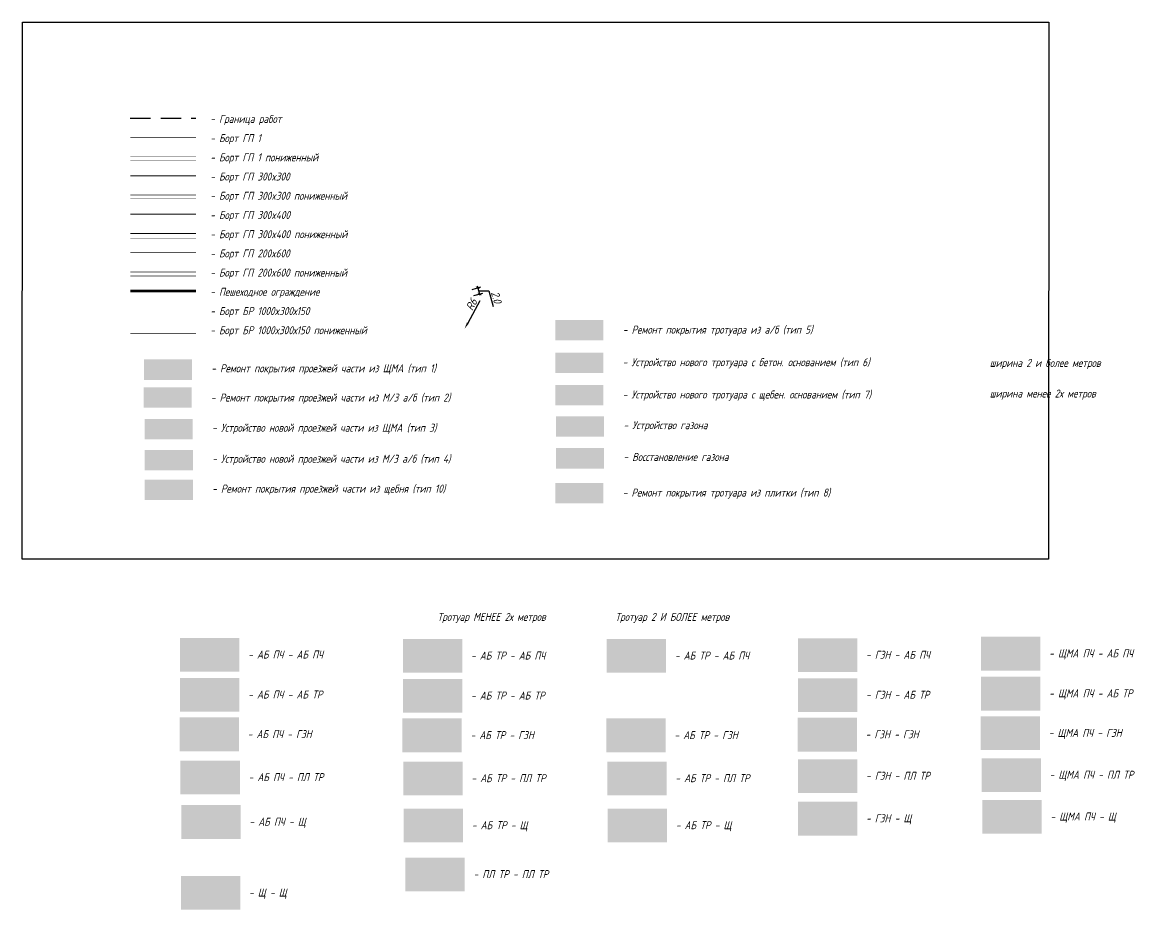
# Model space of a CAD drawing. Extents: x -2918 to -212, y 225 to 5715.
# Drawn here: x -1255.9 to -908.4, y 773.8 to 1050.9 of the extents above; entities that cross this region are included whole.
import ezdxf

# ---------------------------------------------------------------- set-up
doc = ezdxf.new("R2010")
doc.units = 0
doc.linetypes.add('JIS_02_2_0', pattern=[3, 2, -1])
doc.linetypes.add('ШТРИХОВАЯ2', pattern=[9.525, 6.35, -3.175])
doc.layers.get('0').update_dxf_attribs({"linetype": 'CONTINUOUS'})
doc.layers.get('DEFPOINTS').update_dxf_attribs({"linetype": 'CONTINUOUS'})
for name, color, linetype in [('_АБ_ПЧ-АБ_ПЧ', 55, 'CONTINUOUS'), ('_АБ_ПЧ-АБ_ТР', 22, 'CONTINUOUS'), ('_АБ_ПЧ-ГЗН', 22, 'CONTINUOUS'), ('_АБ_ПЧ-ПЛ_ТР', 22, 'CONTINUOUS'), ('_АБ_ПЧ-Щ', 22, 'CONTINUOUS'), ('_АБ_ТР-АБ_ПЧ', 21, 'CONTINUOUS'), ('_АБ_ТР-АБ_ПЧ__2_И_БОЛЕЕ_МЕ', 221, 'CONTINUOUS'), ('_АБ_ТР-АБ_ТР', 41, 'CONTINUOUS'), ('_АБ_ТР-ГЗН', 21, 'CONTINUOUS'), ('_АБ_ТР-ГЗН__2_И_БОЛЕЕ_МЕТР', 221, 'CONTINUOUS'), ('_АБ_ТР-ПЛ_ТР', 21, 'CONTINUOUS'), ('_АБ_ТР-ПЛ_ТР__2_И_БОЛЕЕ_МЕ', 221, 'CONTINUOUS'), ('_АБ_ТР-Щ', 21, 'CONTINUOUS'), ('_АБ_ТР-Щ__2_И_БОЛЕЕ_МЕТРОВ', 221, 'CONTINUOUS'), ('_ГЗН-АБ_ПЧ', 130, 'CONTINUOUS'), ('_ГЗН-АБ_ТР', 130, 'CONTINUOUS'), ('_ГЗН-ГЗН', 80, 'CONTINUOUS'), ('_ГЗН-ПЛ_ТР', 130, 'CONTINUOUS'), ('_ГЗН-Щ', 130, 'CONTINUOUS'), ('_ПЛ_ТР-ПЛ_ТР', 171, 'CONTINUOUS'), ('_ТИП_1__РЕМ__ЩМА_', 251, 'CONTINUOUS'), ('_ТИП_2__РЕМ__МЗ_А_Б_', 55, 'CONTINUOUS'), ('_ТИП_3__КАП__РЕМОНТ__ЩМА_', 9, 'CONTINUOUS'), ('_ТИП_4__КАП__РЕМОНТ__М_З_А', 22, 'CONTINUOUS'), ('_ТИП_5__РЕМ__ТР_ИЗ_А_Б_', 41, 'CONTINUOUS'), ('_ТИП_6__КАП__РЕМ__ТР_', 21, 'CONTINUOUS'), ('_ТИП_7__ГАЗОН_', 80, 'CONTINUOUS'), ('_ТИП_8__РЕМ__ТР_ИЗ_ПЛИТКИ_', 171, 'CONTINUOUS'), ('_Щ_-Щ', 154, 'CONTINUOUS'), ('_ЩМА_ПЧ-АБ_ПЧ', 251, 'CONTINUOUS'), ('_ЩМА_ПЧ-АБ_ТР', 9, 'CONTINUOUS'), ('_ЩМА_ПЧ-ГЗН', 9, 'CONTINUOUS'), ('_ЩМА_ПЧ-ПЛ_ТР', 9, 'CONTINUOUS'), ('_ЩМА_ПЧ-Щ', 9, 'CONTINUOUS'), ('БОРТ_ГП_1__300X150__ПОНИЖЕ', 220, 'CONTINUOUS'), ('БР_1000_300_150_ПОНИЖЕННЫЙ', 220, 'CONTINUOUS'), ('ГП1__300Х150_', 5, 'CONTINUOUS'), ('ГП_200_600', 4, 'CONTINUOUS'), ('ГП_300_300', 200, 'CONTINUOUS'), ('ГП_300_400', 16, 'CONTINUOUS'), ('ДВ_ГП_П_ГРАНИЦА_РАБОТ', 230, 'ШТРИХОВАЯ2'), ('ДВ_ГП_П_ОФР_РАЗМЕРЫ_ОСН', 150, 'CONTINUOUS')]:
    doc.layers.add(name, color=color, linetype=linetype)
doc.styles.add('$MORISSOT2_5', font='romans.shx', dxfattribs={"width": 0.8, "oblique": 15, "height": 2.5})
doc.styles.add('СПДС', font='isocpeur.ttf', dxfattribs={"width": 0.9, "oblique": 15})
doc.linetypes.add('ОГРАЖДЕНИЕ1', pattern='A,6.35,-2.54,[133,ltypeshp.shx,S=2.54,R=0,X=-2.54,Y=0],-2.54,25.4', length=36.83)
doc.dimstyles.new('ДЕЛОВОЙ_ВЕКТОР', dxfattribs={"dimtxt": 1.25, "dimasz": 1, "dimexe": 0.5, "dimexo": 0, "dimgap": 0.5, "dimtad": 1, "dimdec": 1, "dimzin": 1, "dimtxsty": 'СПДС', "dimblk": 'ARCHTICK', "dimcen": 0, "dimdle": 0.5, "dimclrd": 150, "dimclre": 150, "dimclrt": 150, "dimazin": 3, "dimtfac": 1, "dimtdec": 1, "dimtmove": 0, "dimatfit": 3, "dimtolj": 1, "dimtzin": 9})

# ---------------------------------------------------------------- blocks, each defined once
blk = doc.blocks.new('*D26')
at = {"layer": 'DEFPOINTS', "color": 0}
for p in [(-1114.81, 960.5), (-1117.69, 955.24)]:
    blk.add_point(p, dxfattribs=at)
at = {"layer": 'ДВ_ГП_П_ОФР_РАЗМЕРЫ_ОСН', "color": 150}
blk.add_line((-1112.92, 963.95), (-1116.73, 956.99), dxfattribs=at)
blk.add_solid([(-1117.02, 957.15), (-1116.44, 956.83), (-1117.69, 955.24)], dxfattribs=at)
at = {"layer": 'ДВ_ГП_П_ОФР_РАЗМЕРЫ_ОСН', "color": 150, "insert": (-1115.56, 962.78), "char_height": 2.5, "attachment_point": 5, "rotation": 61.3259, "style": 'СПДС'}
blk.add_mtext('\\A1;R6', dxfattribs=at)
blk = doc.blocks.new('_ARCHTICK')
at = {"color": 0, "linetype": 'BYBLOCK', "const_width": 0.15}
blk.add_lwpolyline([(-0.5, -0.5), (0.5, 0.5)], dxfattribs=at)
blk = doc.blocks.new('*D27')
at = {"layer": 'DEFPOINTS', "color": 0}
for p in [(-1115.37, 967.5), (-1113.59, 968.01), (-1114.81, 965.56)]:
    blk.add_point(p, dxfattribs=at)
at = {"layer": 'ДВ_ГП_П_ОФР_РАЗМЕРЫ_ОСН', "color": 150}
for p, q in [((-1115.37, 967.5), (-1112.63, 968.29)), ((-1114.81, 965.56), (-1112.07, 966.34)), ((-1112.89, 965.59), (-1113.73, 968.49)), ((-1113.31, 967.04), (-1110.18, 967.01)), ((-1110.18, 967.01), (-1108.78, 962.16))]:
    blk.add_line(p, q, dxfattribs=at)
for p, rotation in [((-1113.59, 968.01), 106.0761312989006), ((-1113.03, 966.07), 286.0761312989006)]:
    blk.add_blockref('_ARCHTICK', p, dxfattribs=dict(at, rotation=rotation))
at = {"layer": 'ДВ_ГП_П_ОФР_РАЗМЕРЫ_ОСН', "color": 150, "insert": (-1107.8, 965.07), "char_height": 2.5, "attachment_point": 5, "rotation": 286.0761, "style": 'СПДС'}
blk.add_mtext('\\A1;2.0', dxfattribs=at)

msp = doc.modelspace()

# ---------------------------------------------------------------- hatches: boundary and pattern name
at = {"layer": '_АБ_ПЧ-АБ_ПЧ'}
h = msp.add_hatch(color=256, dxfattribs=at)
h.dxf.hatch_style = 1
h.paths.add_polyline_path([(-1206.59, 858.66), (-1188.05, 858.66), (-1188.05, 848.09), (-1206.59, 848.09)])
at = {"layer": '_АБ_ПЧ-АБ_ТР'}
h = msp.add_hatch(color=256, dxfattribs=at)
h.dxf.hatch_style = 1
h.paths.add_polyline_path([(-1206.59, 846.16), (-1188.05, 846.16), (-1188.05, 835.59), (-1206.59, 835.59)])
at = {"layer": '_АБ_ПЧ-ГЗН'}
h = msp.add_hatch(color=256, dxfattribs=at)
h.dxf.hatch_style = 1
h.paths.add_polyline_path([(-1206.73, 833.81), (-1188.19, 833.81), (-1188.19, 823.24), (-1206.73, 823.24)])
at = {"layer": '_АБ_ПЧ-ПЛ_ТР'}
h = msp.add_hatch(color=256, dxfattribs=at)
h.dxf.hatch_style = 1
h.paths.add_polyline_path([(-1206.46, 820.36), (-1187.92, 820.36), (-1187.92, 809.79), (-1206.46, 809.79)])
at = {"layer": '_АБ_ПЧ-Щ'}
h = msp.add_hatch(color=256, dxfattribs=at)
h.dxf.hatch_style = 1
h.paths.add_polyline_path([(-1206.18, 806.43), (-1187.65, 806.43), (-1187.65, 795.86), (-1206.18, 795.86)])
at = {"layer": '_АБ_ТР-АБ_ПЧ'}
h = msp.add_hatch(color=256, dxfattribs=at)
h.dxf.hatch_style = 1
h.paths.add_polyline_path([(-1137, 858.34), (-1118.46, 858.34), (-1118.46, 847.77), (-1137, 847.77)])
at = {"layer": '_АБ_ТР-АБ_ПЧ__2_И_БОЛЕЕ_МЕ'}
h = msp.add_hatch(color=256, dxfattribs=at)
h.dxf.hatch_style = 1
h.paths.add_polyline_path([(-1089.42, 947.77), (-1089.42, 941.41), (-1074.42, 941.41), (-1074.42, 947.77)])
h = msp.add_hatch(color=256, dxfattribs=at)
h.dxf.hatch_style = 1
h.paths.add_polyline_path([(-1073.32, 858.34), (-1054.78, 858.34), (-1054.78, 847.77), (-1073.32, 847.77)])
at = {"layer": '_АБ_ТР-АБ_ТР'}
h = msp.add_hatch(color=256, dxfattribs=at)
h.dxf.hatch_style = 1
h.paths.add_polyline_path([(-1137, 845.85), (-1118.46, 845.85), (-1118.46, 835.28), (-1137, 835.28)])
at = {"layer": '_АБ_ТР-ГЗН'}
h = msp.add_hatch(color=256, dxfattribs=at)
h.dxf.hatch_style = 1
h.paths.add_polyline_path([(-1137.14, 833.49), (-1118.6, 833.49), (-1118.6, 822.92), (-1137.14, 822.92)])
at = {"layer": '_АБ_ТР-ГЗН__2_И_БОЛЕЕ_МЕТР'}
h = msp.add_hatch(color=256, dxfattribs=at)
h.dxf.hatch_style = 1
h.paths.add_polyline_path([(-1073.46, 833.49), (-1054.92, 833.49), (-1054.92, 822.92), (-1073.46, 822.92)])
at = {"layer": '_АБ_ТР-ПЛ_ТР'}
h = msp.add_hatch(color=256, dxfattribs=at)
h.dxf.hatch_style = 1
h.paths.add_polyline_path([(-1136.86, 820.04), (-1118.32, 820.04), (-1118.32, 809.47), (-1136.86, 809.47)])
at = {"layer": '_АБ_ТР-ПЛ_ТР__2_И_БОЛЕЕ_МЕ'}
h = msp.add_hatch(color=256, dxfattribs=at)
h.dxf.hatch_style = 1
h.paths.add_polyline_path([(-1073.18, 820.04), (-1054.64, 820.04), (-1054.64, 809.47), (-1073.18, 809.47)])
at = {"layer": '_АБ_ТР-Щ'}
h = msp.add_hatch(color=256, dxfattribs=at)
h.dxf.hatch_style = 1
h.paths.add_polyline_path([(-1136.73, 805.36), (-1118.19, 805.36), (-1118.19, 794.79), (-1136.73, 794.79)])
at = {"layer": '_АБ_ТР-Щ__2_И_БОЛЕЕ_МЕТРОВ'}
h = msp.add_hatch(color=256, dxfattribs=at)
h.dxf.hatch_style = 1
h.paths.add_polyline_path([(-1073.04, 805.36), (-1054.5, 805.36), (-1054.5, 794.79), (-1073.04, 794.79)])
at = {"layer": '_ГЗН-АБ_ПЧ'}
h = msp.add_hatch(color=256, dxfattribs=at)
h.dxf.hatch_style = 1
h.paths.add_polyline_path([(-1013.61, 858.57), (-995.07, 858.57), (-995.07, 848), (-1013.61, 848)])
at = {"layer": '_ГЗН-АБ_ТР'}
h = msp.add_hatch(color=256, dxfattribs=at)
h.dxf.hatch_style = 1
h.paths.add_polyline_path([(-1013.61, 846.08), (-995.07, 846.08), (-995.07, 835.51), (-1013.61, 835.51)])
at = {"layer": '_ГЗН-ГЗН'}
h = msp.add_hatch(color=256, dxfattribs=at)
h.dxf.hatch_style = 1
h.paths.add_polyline_path([(-1013.74, 833.72), (-995.21, 833.72), (-995.21, 823.15), (-1013.74, 823.15)])
at = {"layer": '_ГЗН-ПЛ_ТР'}
h = msp.add_hatch(color=256, dxfattribs=at)
h.dxf.hatch_style = 1
h.paths.add_polyline_path([(-1013.61, 820.78), (-995.07, 820.78), (-995.07, 810.21), (-1013.61, 810.21)])
at = {"layer": '_ГЗН-Щ'}
h = msp.add_hatch(color=256, dxfattribs=at)
h.dxf.hatch_style = 1
h.paths.add_polyline_path([(-1013.61, 807.51), (-995.07, 807.51), (-995.07, 796.94), (-1013.61, 796.94)])
at = {"layer": '_ПЛ_ТР-ПЛ_ТР'}
h = msp.add_hatch(color=256, dxfattribs=at)
h.dxf.hatch_style = 1
h.paths.add_polyline_path([(-1136.2, 790.07), (-1117.66, 790.07), (-1117.66, 779.5), (-1136.2, 779.5)])
at = {"layer": '_ТИП_1__РЕМ__ЩМА_'}
h = msp.add_hatch(color=256, dxfattribs=at)
h.dxf.hatch_style = 1
h.paths.add_polyline_path([(-1217.87, 945.62), (-1217.87, 939.26), (-1202.87, 939.26), (-1202.87, 945.62)])
at = {"layer": '_ТИП_2__РЕМ__МЗ_А_Б_'}
h = msp.add_hatch(color=256, dxfattribs=at)
h.dxf.hatch_style = 1
h.paths.add_polyline_path([(-1217.93, 936.88), (-1217.93, 930.52), (-1202.93, 930.52), (-1202.93, 936.88)])
at = {"layer": '_ТИП_3__КАП__РЕМОНТ__ЩМА_'}
h = msp.add_hatch(color=256, dxfattribs=at)
h.dxf.hatch_style = 1
h.paths.add_polyline_path([(-1217.62, 927.06), (-1217.62, 920.7), (-1202.62, 920.7), (-1202.62, 927.06)])
at = {"layer": '_ТИП_4__КАП__РЕМОНТ__М_З_А'}
h = msp.add_hatch(color=256, dxfattribs=at)
h.dxf.hatch_style = 1
h.paths.add_polyline_path([(-1217.6, 917.38), (-1217.6, 911.02), (-1202.6, 911.02), (-1202.6, 917.38)])
at = {"layer": '_ТИП_5__РЕМ__ТР_ИЗ_А_Б_'}
h = msp.add_hatch(color=256, dxfattribs=at)
h.dxf.hatch_style = 1
h.paths.add_polyline_path([(-1089.37, 957.94), (-1089.37, 951.58), (-1074.37, 951.58), (-1074.37, 957.94)])
at = {"layer": '_ТИП_6__КАП__РЕМ__ТР_'}
h = msp.add_hatch(color=256, dxfattribs=at)
h.dxf.hatch_style = 1
h.paths.add_polyline_path([(-1089.42, 937.68), (-1089.42, 931.32), (-1074.42, 931.32), (-1074.42, 937.68)])
at = {"layer": '_ТИП_7__ГАЗОН_'}
h = msp.add_hatch(color=4, dxfattribs=at)
h.dxf.hatch_style = 1
h.paths.add_polyline_path([(-1089.21, 927.87), (-1089.21, 921.51), (-1074.21, 921.51), (-1074.21, 927.87)])
h = msp.add_hatch(color=256, dxfattribs=at)
h.dxf.hatch_style = 1
h.paths.add_polyline_path([(-1089.21, 917.93), (-1089.21, 911.57), (-1074.21, 911.57), (-1074.21, 917.93)])
at = {"layer": '_ТИП_8__РЕМ__ТР_ИЗ_ПЛИТКИ_'}
h = msp.add_hatch(color=256, dxfattribs=at)
h.dxf.hatch_style = 1
h.paths.add_polyline_path([(-1089.42, 907.05), (-1089.42, 900.69), (-1074.42, 900.69), (-1074.42, 907.05)])
at = {"layer": '_Щ_-Щ'}
h = msp.add_hatch(color=256, dxfattribs=at)
h.dxf.hatch_style = 1
h.paths.add_polyline_path([(-1217.6, 908.05), (-1217.6, 901.69), (-1202.6, 901.69), (-1202.6, 908.05)])
h = msp.add_hatch(color=256, dxfattribs=at)
h.dxf.hatch_style = 1
h.paths.add_polyline_path([(-1206.33, 784.33), (-1187.8, 784.33), (-1187.8, 773.76), (-1206.33, 773.76)])
at = {"layer": '_ЩМА_ПЧ-АБ_ПЧ'}
h = msp.add_hatch(color=256, dxfattribs=at)
h.dxf.hatch_style = 1
h.paths.add_polyline_path([(-956.41, 859.03), (-937.87, 859.03), (-937.87, 848.46), (-956.41, 848.46)])
at = {"layer": '_ЩМА_ПЧ-АБ_ТР'}
h = msp.add_hatch(color=256, dxfattribs=at)
h.dxf.hatch_style = 1
h.paths.add_polyline_path([(-956.41, 846.54), (-937.87, 846.54), (-937.87, 835.97), (-956.41, 835.97)])
at = {"layer": '_ЩМА_ПЧ-ГЗН'}
h = msp.add_hatch(color=256, dxfattribs=at)
h.dxf.hatch_style = 1
h.paths.add_polyline_path([(-956.55, 834.18), (-938.01, 834.18), (-938.01, 823.61), (-956.55, 823.61)])
at = {"layer": '_ЩМА_ПЧ-ПЛ_ТР'}
h = msp.add_hatch(color=256, dxfattribs=at)
h.dxf.hatch_style = 1
h.paths.add_polyline_path([(-956.28, 821.1), (-937.74, 821.1), (-937.74, 810.53), (-956.28, 810.53)])
at = {"layer": '_ЩМА_ПЧ-Щ'}
h = msp.add_hatch(color=256, dxfattribs=at)
h.dxf.hatch_style = 1
h.paths.add_polyline_path([(-956, 808.07), (-937.46, 808.07), (-937.46, 797.5), (-956, 797.5)])

# ---------------------------------------------------------------- linework, layer by layer
msp.add_lwpolyline([(-1255.76, 1050.94), (-935.25, 1050.94), (-935.38, 883.28), (-1255.89, 883.28)], close=True)
at = {"layer": 'БОРТ_ГП_1__300X150__ПОНИЖЕ', "color": 220, "linetype": 'JIS_02_2_0', "const_width": 0.15}
for points in [[(-1222.15, 1007.89), (-1201.65, 1007.89)], [(-1222.15, 995.89), (-1201.65, 995.89)], [(-1222.11, 983.5), (-1201.62, 983.5)], [(-1222.15, 971.69), (-1201.65, 971.69)]]:
    msp.add_lwpolyline(points, dxfattribs=at)
at = {"layer": 'БР_1000_300_150_ПОНИЖЕННЫЙ', "linetype": 'JIS_02_2_0', "ltscale": 0.5, "const_width": 0.15}
msp.add_lwpolyline([(-1222.15, 953.69), (-1201.65, 953.69)], dxfattribs=at)
at = {"layer": 'ГП1__300Х150_', "const_width": 0.15}
for points in [[(-1222.15, 1014.99), (-1201.65, 1014.99)], [(-1222.15, 1008.99), (-1201.65, 1008.99)]]:
    msp.add_lwpolyline(points, dxfattribs=at)
at = {"layer": 'ГП_200_600', "color": 4, "const_width": 0.2}
for points in [[(-1222.15, 978.99), (-1201.65, 978.99)], [(-1222.15, 972.99), (-1201.65, 972.99)]]:
    msp.add_lwpolyline(points, dxfattribs=at)
at = {"layer": 'ГП_300_300', "const_width": 0.3}
for points in [[(-1222.15, 1002.99), (-1201.65, 1002.99)], [(-1222.15, 996.99), (-1201.65, 996.99)]]:
    msp.add_lwpolyline(points, dxfattribs=at)
at = {"layer": 'ГП_300_400', "const_width": 0.3}
for points in [[(-1222.15, 990.99), (-1201.65, 990.99)], [(-1222.15, 984.99), (-1201.65, 984.99)]]:
    msp.add_lwpolyline(points, dxfattribs=at)
at = {"layer": 'ГП_300_400', "color": 1, "linetype": 'ОГРАЖДЕНИЕ1', "ltscale": 0.2, "const_width": 0.8}
msp.add_lwpolyline([(-1222.15, 966.99), (-1201.65, 966.99)], dxfattribs=at)
at = {"layer": 'ДВ_ГП_П_ГРАНИЦА_РАБОТ'}
msp.add_lwpolyline([(-1222.15, 1020.99), (-1201.65, 1020.99)], dxfattribs=at)

# ---------------------------------------------------------------- texts
at = {"style": '$MORISSOT2_5', "oblique": 15, "width": 0.8}
for s, p in [('- Граница работ', (-1197.17, 1019.5)), ('- Борт ГП 1', (-1197.17, 1013.5)), ('- Борт ГП 1 пониженный', (-1197.17, 1007.5)), ('- Борт ГП 300x300', (-1197.17, 1001.5)), ('- Борт ГП 300x300 пониженный', (-1197.17, 995.5)), ('- Борт ГП 300x400', (-1197.17, 989.5)), ('- Борт ГП 300x400 пониженный', (-1197.17, 983.5)), ('- Борт ГП 200x600', (-1197.17, 977.5)), ('- Борт ГП 200x600 пониженный', (-1197.17, 971.5)), ('- Пешеходное ограждение', (-1197.17, 965.5)), ('- Борт БР 1000x300х150', (-1197.17, 959.5)), ('- Борт БР 1000x300х150 пониженный', (-1197.17, 953.5)), ('- Ремонт покрытия тротуара из а/б (тип 5)', (-1068.31, 953.69)), ('- Устройство нового тротуара с бетон. основанием (тип 6)', (-1068.36, 943.52)), ('ширина 2 и более метров', (-953.7, 943.29)), ('- Ремонт покрытия проезжей части из ЩМА (тип 1)', (-1196.85, 941.61)), ('- Ремонт покрытия проезжей части из М/З а/б (тип 2)', (-1196.99, 932.47)), ('- Устройство нового тротуара с щебен. основанием (тип 7)', (-1068.36, 933.43)), ('ширина менее 2х метров', (-953.7, 933.74)), ('- Устройство новой проезжей части из ЩМА (тип 3) ', (-1196.59, 923.05)), ('- Устройство газона ', (-1068.12, 923.85)), ('- Устройство новой проезжей части из М/З а/б (тип 4)', (-1196.57, 913.36)), ('- Восстановление газона ', (-1068.12, 913.93)), ('- Ремонт покрытия проезжей части из щебня (тип 10)', (-1196.57, 904.03)), ('- Ремонт покрытия тротуара из плитки (тип 8)', (-1068.36, 902.8)), ('Тротуар МЕНЕЕ 2х метров', (-1126.2, 863.97)), ('Тротуар 2 И БОЛЕЕ метров', (-1070.66, 863.97)), ('- ЩМА ПЧ - АБ ПЧ', (-935.15, 852.59)), ('- АБ ПЧ - АБ ПЧ', (-1185.33, 852.22)), ('- АБ ТР - АБ ПЧ', (-1115.74, 851.9)), ('- АБ ТР - АБ ПЧ', (-1052.06, 851.9)), ('- ГЗН - АБ ПЧ', (-992.35, 852.13)), ('- АБ ПЧ - АБ ТР', (-1185.33, 839.73)), ('- АБ ТР - АБ ТР', (-1115.74, 839.41)), ('- ГЗН - АБ ТР', (-992.35, 839.64)), ('- ЩМА ПЧ - АБ ТР', (-935.15, 840.1)), ('- АБ ПЧ - ГЗН', (-1185.47, 827.37)), ('- АБ ТР - ГЗН', (-1115.88, 827.05)), ('- АБ ТР - ГЗН', (-1052.2, 827.05)), ('- ГЗН - ГЗН', (-992.49, 827.28)), ('- ЩМА ПЧ - ГЗН', (-935.29, 827.74)), ('- ГЗН - ПЛ ТР', (-992.35, 814.34)), ('- ЩМА ПЧ - ПЛ ТР', (-935.02, 814.67)), ('- АБ ПЧ - ПЛ ТР', (-1185.2, 813.92)), ('- АБ ТР - ПЛ ТР', (-1115.61, 813.6)), ('- АБ ТР - ПЛ ТР', (-1051.92, 813.6)), ('- ГЗН - Щ', (-992.35, 801.07)), ('- ЩМА ПЧ - Щ', (-934.74, 801.63)), ('- АБ ПЧ - Щ', (-1184.93, 799.99)), ('- АБ ТР - Щ', (-1115.47, 798.92)), ('- АБ ТР - Щ', (-1051.78, 798.92)), ('- ПЛ ТР - ПЛ ТР', (-1114.94, 783.63)), ('- Щ - Щ', (-1185.08, 777.89))]:
    msp.add_text(s, height=2.5, dxfattribs=at).set_placement(p)

# ---------------------------------------------------------------- dimensions: what is measured, and where the dimension line sits
at = {"layer": 'ДВ_ГП_П_ОФР_РАЗМЕРЫ_ОСН'}
dim = msp.add_aligned_dim(p1=(-1114.81, 965.56), p2=(-1115.37, 967.5), distance=-1.85, dimstyle='ДЕЛОВОЙ_ВЕКТОР', override={"dimtxt": 2.5, "dimexe": 1, "dimdec": 1}, dxfattribs=at)
dim.commit()
dim.dimension.update_dxf_attribs({"geometry": '*D27', "text_midpoint": (-1108.36, 967.01)})
dim = msp.add_radius_dim(center=(-1114.81, 960.5), mpoint=(-1117.69, 955.24), dimstyle='ДЕЛОВОЙ_ВЕКТОР', override={"dimtxt": 2.5, "dimasz": 2, "dimdec": 0, "dimsah": 1}, dxfattribs=at)
dim.commit()
dim.dimension.update_dxf_attribs({"geometry": '*D26', "text_midpoint": (-1114.02, 961.94), "dimtype": 164})

doc.saveas('drawing.dxf')
